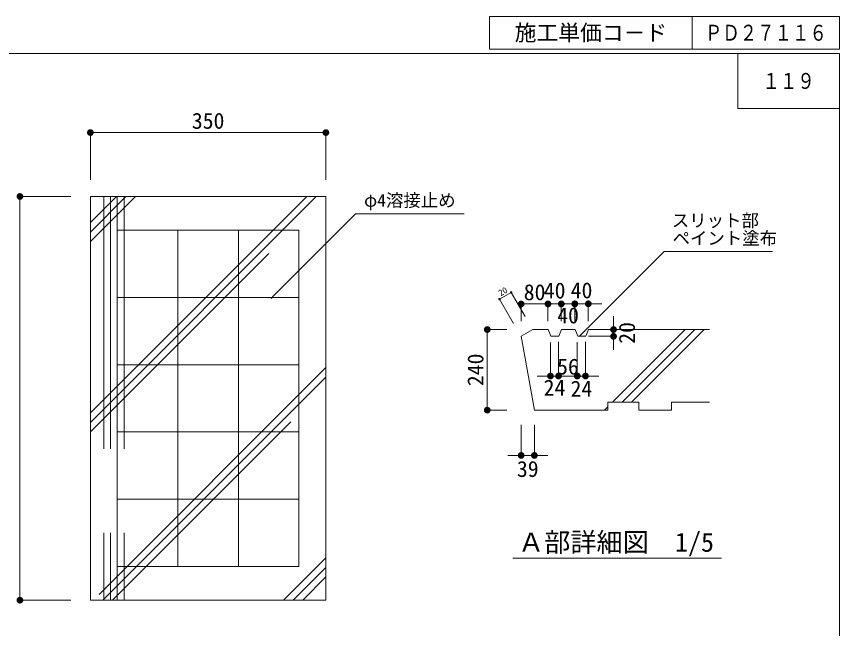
# Model space of a CAD drawing. Units: millimetres at full size, sheet at 1:20, with parts at other scales. Extents: x 170 to 5646, y 2192 to 5926.
# Drawn here: x 3199 to 5646, y 4106 to 5926 of the extents above; entities that cross this region are included whole.
import ezdxf
from ezdxf.enums import TextEntityAlignment as Align

# ---------------------------------------------------------------- set-up
doc = ezdxf.new("R2010")
doc.units = ezdxf.units.MM
doc.header["$LTSCALE"] = 20
doc.linetypes.add('USER1', pattern=[50, 37.5, -12.5])
for name, color, linetype, lineweight in [('0_2', 7, 'Continuous', 13), ('_0-0_', 7, 'Continuous', 13), ('ハッチ', 4, 'Continuous', 13), ('寸法', 1, 'Continuous', 13), ('本体', 7, 'Continuous', 13)]:
    doc.layers.add(name, color=color, linetype=linetype, lineweight=lineweight)
doc.styles.add('ＭＳ ゴシック', font='')
doc.styles.get('ＭＳ ゴシック').set_extended_font_data('MS Gothic')

# ---------------------------------------------------------------- blocks, each defined once
blk = doc.blocks.new('filled_arrow')
at = {"color": 0, "linetype": 'Continuous', "lineweight": -2}
blk.add_solid([(7.5, 1.25), (0, 0), (7.5, -1.25)], dxfattribs=at)
blk = doc.blocks.new('filled_dot')
at = {"color": 0, "linetype": 'Continuous', "lineweight": -2, "const_width": 1.25}
blk.add_lwpolyline([(-0.625, 0, 1), (0.625, 0, 1)], format="xyb", close=True, dxfattribs=at)

msp = doc.modelspace()

# ---------------------------------------------------------------- linework, layer by layer
at = {"layer": '0_2', "color": 1}
for points in [[(3955.8, 5087.8), (3962.87, 5094.87), (4207.33, 5339.32), (4529.87, 5339.32)], [(4872.88, 4975.13), (4879.95, 4982.2), (5124.4, 5226.65), (5446.95, 5226.65)]]:
    msp.add_lwpolyline(points, dxfattribs=at)
at = {"layer": '_0-0_'}
for p, q in [((4605.58, 5925.75), (5645.8, 5925.75)), ((4605.58, 5925.75), (4605.58, 5828.99)), ((5207.98, 5925.75), (5207.98, 5828.99)), ((5645.8, 5925.75), (5645.8, 5828.99)), ((4605.58, 5828.99), (5645.8, 5828.99)), ((5343.11, 5816.02), (5343.11, 5652.02)), ((5645.8, 5652.02), (5343.11, 5652.02))]:
    msp.add_line(p, q, dxfattribs=at)
at = {"layer": '_0-0_', "color": 6}
msp.add_lwpolyline([(5645.8, 5816.02), (169.55, 5816.02), (169.55, 2192.39), (5645.8, 2192.39)], close=True, dxfattribs=at)
at = {"layer": 'ハッチ', "linetype": 'USER1'}
for p, q in [((3418.88, 5256.67), (3552.92, 5390.69)), ((3418.88, 4690.98), (4118.6, 5390.69)), ((5027.68, 4779.12), (5243.68, 4995.12)), ((3484.28, 4190.69), (4118.88, 4825.29)), ((4049.97, 4190.69), (4118.88, 4259.61))]:
    msp.add_line(p, q, dxfattribs=at)
at = {"layer": 'ハッチ'}
for p, q in [((3418.88, 4747.55), (4062.03, 5390.69)), ((3418.88, 4719.26), (4090.31, 5390.69)), ((3418.88, 5284.95), (3524.63, 5390.69)), ((3418.88, 5313.23), (3496.34, 5390.69)), ((4971.11, 4779.12), (5187.11, 4995.12)), ((4999.39, 4779.12), (5215.39, 4995.12)), ((3444.69, 4207.67), (4118.88, 4881.86)), ((3456, 4190.69), (4118.88, 4853.58)), ((3993.4, 4190.69), (4118.88, 4316.18)), ((4021.69, 4190.69), (4118.88, 4287.89))]:
    msp.add_line(p, q, dxfattribs=at)
at = {"layer": '寸法'}
for p, q in [((3418.88, 5580.61), (4118.88, 5580.61)), ((3418.88, 5440.15), (3418.88, 5580.61)), ((4118.88, 5440.15), (4118.88, 5580.61)), ((3209.42, 5390.69), (3209.42, 4190.69)), ((3360.58, 5390.69), (3209.42, 5390.69)), ((4635.23, 5085.48), (4669.87, 5105.48)), ((4635.23, 5085.48), (4669.87, 5105.48)), ((4711.41, 5033.53), (4669.87, 5105.48)), ((4676.77, 5013.53), (4635.23, 5085.48)), ((4699.47, 5071.16), (4779.13, 5071.16)), ((4699.47, 5020.51), (4699.47, 5071.16)), ((4739.13, 5071.16), (4858.78, 5071.16)), ((4778.78, 5071.16), (4898.87, 5071.16)), ((4779.13, 5020.51), (4779.13, 5071.16)), ((4779.13, 5020.51), (4779.13, 5071.16)), ((4818.78, 5020.51), (4818.78, 5071.16)), ((4818.78, 5020.51), (4818.78, 5071.16)), ((4818.87, 5071.68), (4938.96, 5071.68)), ((4858.87, 5020.51), (4858.87, 5071.68)), ((4858.87, 5020.51), (4858.87, 5071.16)), ((4898.96, 5020.51), (4898.96, 5071.68)), ((4974.02, 5035.12), (4974.02, 4934.96)), ((4598.57, 4995.12), (4598.57, 4755.56)), ((4656.8, 4995.12), (4598.57, 4995.12)), ((4956.74, 4995.12), (4974.02, 4995.12)), ((4974.02, 4995.12), (4974.02, 4974.96)), ((4919.47, 4974.96), (4974.02, 4974.96)), ((4786.5, 4936.45), (4786.5, 4857)), ((4810.6, 4938.56), (4810.6, 4857)), ((4810.6, 4938.56), (4810.6, 4857)), ((4866.34, 4938.03), (4866.34, 4857)), ((4866.34, 4938.03), (4866.34, 4857)), ((4890.6, 4938.56), (4890.6, 4857)), ((4746.5, 4857), (4850.6, 4857)), ((4770.6, 4857), (4906.34, 4857)), ((4786.5, 4857), (4810.6, 4857)), ((4826.34, 4857), (4930.6, 4857)), ((4866.34, 4857), (4890.6, 4857)), ((4656.8, 4755.56), (4598.57, 4755.56)), ((4699.47, 4711.45), (4699.47, 4620.94)), ((4738.72, 4711.45), (4738.72, 4620.94)), ((4659.47, 4620.94), (4778.72, 4620.94)), ((4699.47, 4620.94), (4738.72, 4620.94)), ((3360.58, 4190.69), (3209.42, 4190.69))]:
    msp.add_line(p, q, dxfattribs=at)
at = {"layer": '寸法', "color": 3}
msp.add_line((4674.76, 4315.81), (5294.44, 4315.81), dxfattribs=at)
at = {"layer": '本体'}
for p, q in [((3418.88, 5390.69), (3418.88, 4190.69)), ((3418.88, 5390.69), (4118.88, 5390.69)), ((4118.88, 5390.69), (4118.88, 4190.69)), ((3498.88, 5290.69), (3498.88, 4290.69)), ((3498.88, 5290.69), (3498.88, 4290.69)), ((3498.88, 5290.69), (4038.88, 5290.69)), ((3678.88, 5290.69), (3678.88, 4290.69)), ((3858.88, 5290.69), (3858.88, 4290.69)), ((4038.88, 5290.69), (4038.88, 4290.69)), ((3498.88, 5090.69), (4038.88, 5090.69)), ((4699.47, 4975.12), (4734.11, 4995.12)), ((4734.11, 4995.12), (4779.47, 4995.12)), ((4779.47, 4995.12), (4787.47, 4975.12)), ((4819.47, 4995.12), (4811.47, 4975.12)), ((4819.47, 4995.12), (4859.47, 4995.12)), ((4859.47, 4995.12), (4867.47, 4975.12)), ((4899.47, 4995.12), (4891.47, 4975.12)), ((4899.47, 4995.12), (5258.77, 4995.12)), ((4899.47, 4995.12), (4974.02, 4995.12)), ((4699.47, 4975.12), (4739.47, 4755.12)), ((4787.47, 4975.12), (4811.47, 4975.12)), ((4867.47, 4975.12), (4891.47, 4975.12)), ((4899.47, 4974.96), (4974.02, 4974.96)), ((4786.5, 4956.45), (4786.5, 4857)), ((4810.6, 4958.56), (4810.6, 4857)), ((4866.34, 4958.03), (4866.34, 4857)), ((4890.6, 4958.56), (4890.6, 4857)), ((3498.88, 4890.7), (4038.88, 4890.7)), ((4957.17, 4779.12), (5049.26, 4779.12)), ((4957.17, 4779.12), (4957.17, 4755.12)), ((5049.26, 4779.12), (5049.26, 4755.12)), ((5145.96, 4779.12), (5258.77, 4779.12)), ((5145.96, 4779.12), (5145.96, 4755.12)), ((4739.47, 4755.12), (4957.17, 4755.12)), ((4947.11, 4755.12), (4957.17, 4765.18)), ((5049.26, 4755.12), (5145.96, 4755.12)), ((3498.88, 4690.69), (4038.88, 4690.69)), ((3498.88, 4490.69), (4038.88, 4490.69)), ((3498.88, 4290.69), (4038.88, 4290.69)), ((3418.88, 4190.69), (4118.88, 4190.69))]:
    msp.add_line(p, q, dxfattribs=at)
at = {"layer": '本体', "linetype": 'USER1'}
for p, q in [((3458.88, 5390.69), (3458.88, 4190.69)), ((3478.88, 5390.69), (3478.88, 4190.69)), ((3498.88, 5390.69), (3498.88, 4190.69)), ((3518.88, 5390.69), (3518.88, 4190.69))]:
    msp.add_line(p, q, dxfattribs=at)

# ---------------------------------------------------------------- block references
at = {"layer": '0_2', "color": 1, "xscale": 1.33, "yscale": 1.33, "rotation": 45}
for p in [(3955.8, 5087.8), (4872.88, 4975.13)]:
    msp.add_blockref('filled_arrow', p, dxfattribs=at)
at = {"layer": '寸法', "xscale": 8, "yscale": 8}
for p in [(3418.88, 5580.61), (4699.47, 5071.16), (4818.78, 5071.16), (4858.87, 5071.16), (4898.96, 5071.68), (4810.6, 4857), (4866.34, 4857), (4890.6, 4857), (4738.72, 4620.94)]:
    msp.add_blockref('filled_dot', p, dxfattribs=at)
at = {"layer": '寸法'}
for p, xscale, yscale, rotation in [((4118.88, 5580.61), 8, 8, 180), ((3209.42, 5390.69), 8, 8, 270), ((4635.23, 5085.48), 3, 3, 30), ((4669.87, 5105.48), 3, 3, 210), ((4779.13, 5071.16), 8, 8, 180), ((4779.13, 5071.16), 8, 8, 180), ((4818.78, 5071.16), 8, 8, 180), ((4858.87, 5071.68), 8, 8, 180), ((4598.57, 4995.12), 8, 8, 270), ((4974.02, 4995.12), 8, 8, 90), ((4974.02, 4974.96), 8, 8, 270), ((4786.5, 4857), 8, 8, 180), ((4810.6, 4857), 8, 8, 180), ((4866.34, 4857), 8, 8, 180), ((4598.57, 4755.56), 8, 8, 90), ((4699.47, 4620.94), 8, 8, 180), ((3209.42, 4190.69), 8, 8, 90)]:
    msp.add_blockref('filled_dot', p, dxfattribs=dict(at, xscale=xscale, yscale=yscale, rotation=rotation))

# ---------------------------------------------------------------- texts
at = {"layer": '_0-0_', "style": 'ＭＳ ゴシック'}
msp.add_text('施工単価コ－ド', height=47.47, dxfattribs=at).set_placement((4906.78, 5877.37), align=Align.MIDDLE_CENTER)
at = {"layer": '_0-0_', "style": 'ＭＳ ゴシック', "width": 0.8}
for s, p in [('ＰＤ２７１１６', (5426.89, 5877.37)), ('１１９', (5494.46, 5734.02))]:
    msp.add_text(s, height=47.47, dxfattribs=at).set_placement(p, align=Align.MIDDLE_CENTER)
at = {"layer": '寸法', "style": 'ＭＳ ゴシック'}
for s, p in [('350', (3768.88, 5615.61)), ('80', (4739.3, 5106.16)), ('40', (4798.95, 5111.16)), ('40', (4878.91, 5111.68)), ('40', (4838.82, 5037.11)), ('56', (4838.47, 4885.02)), ('24', (4798.55, 4822.39)), ('24', (4878.47, 4819.37)), ('39', (4719.09, 4580.76))]:
    msp.add_text(s, height=47.47, dxfattribs=at).set_placement(p, align=Align.MIDDLE_CENTER)
at = {"layer": '寸法', "color": 3, "style": 'ＭＳ ゴシック'}
for s, height, p in [('φ4溶接止め', 37.98, (4232.39, 5348.85)), ('スリット部', 37.98, (5147.16, 5289.16)), ('ペイント塗布', 37.98, (5149.46, 5236.18)), ('Ａ部詳細図\u30001/5', 56.96, (4690.25, 4317.44))]:
    msp.add_text(s, height=height, dxfattribs=at).set_placement(p, align=Align.BOTTOM_LEFT)
at = {"layer": '寸法', "style": 'ＭＳ ゴシック'}
for s, height, rotation, p in [('20', 18.99, 30, (4645.05, 5108.47)), ('20', 47.47, 90, (5013.76, 4985.04)), ('240', 47.47, 90, (4563.57, 4875.34))]:
    msp.add_text(s, height=height, rotation=rotation, dxfattribs=at).set_placement(p, align=Align.MIDDLE_CENTER)

doc.saveas('drawing.dxf')
